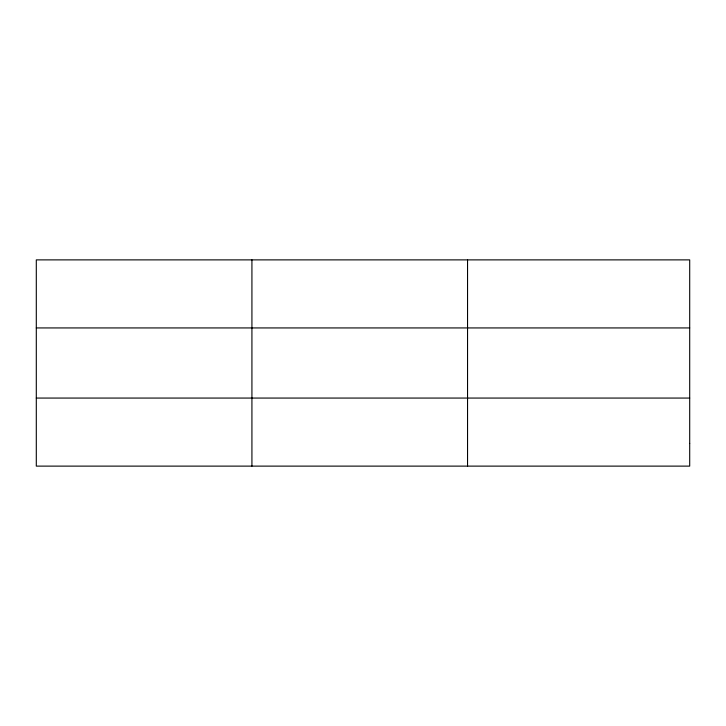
<?xml version="1.0" encoding="UTF-8"?>
<svg xmlns="http://www.w3.org/2000/svg" width="726" height="726" viewBox="0 0 726 726"><rect width="100%" height="100%" fill="white"/><g stroke="black" fill="none" stroke-linecap="round" stroke-linejoin="round"><path stroke-width="1.09" d="M251.922 259.881L251.922 466.119M467.544 259.881L467.544 466.119M36.3 327.934L689.7 327.934M36.3 398.066L689.7 398.066M689.7 443.432L689.7 466.119L36.3 466.119L36.3 259.881L689.7 259.881L689.7 443.432"/></g></svg>
